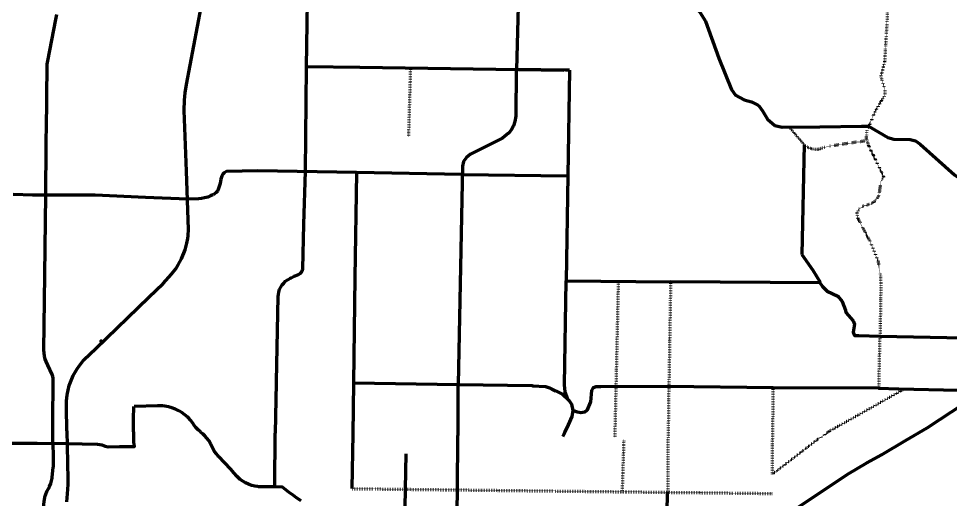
# Model space of a CAD drawing. Header units: feet. Extents: x -383819 to -15998, y -152022 to 104900.
# Drawn here: x -312136 to -265172, y -45353 to -21132 of the extents above; entities that cross this region are included whole.
import ezdxf

# ---------------------------------------------------------------- set-up
doc = ezdxf.new("R2010")
doc.units = ezdxf.units.FT
doc.header["$PDMODE"] = 32
doc.header["$PDSIZE"] = 0.5
doc.linetypes.add('DOTTED', pattern=[1.5, 0.3, -1.2])
for name, color, linetype, lineweight in [('42', 7, 'DOTTED', 200), ('57', 7, 'Continuous', 200), ('58', 7, 'Continuous', 200), ('59', 7, 'Continuous', 200), ('60', 7, 'Continuous', 200)]:
    doc.layers.add(name, color=color, linetype=linetype, lineweight=lineweight)

msp = doc.modelspace()

# ---------------------------------------------------------------- linework, layer by layer
at = {"layer": '42'}
for p, q in [((-292470.65, -27091.93), (-292371.8, -23628.96)), ((-281912.6, -34366.45), (-282088.31, -42224.84)), ((-279273.38, -34406.07), (-279361.27, -39689.05)), ((-268732.18, -37122.93), (-268789.57, -39757.24)), ((-279368.44, -39696.23), (-279397.13, -42251.58)), ((-274124.73, -42344.89), (-274096.04, -39760.83)), ((-279405.31, -42261.31), (-279405.31, -45036.98)), ((-281634.39, -42336.27), (-281718.49, -44994.41)), ((-271863.25, -42336.01), (-274160.08, -44098)), ((-274145.36, -44080.32), (-274137.96, -42317.62)), ((-295330.69, -44814.4), (-274153.03, -45058.01))]:
    msp.add_line(p, q, dxfattribs=at)
for points in [[(-268316.13, -19174.46), (-268366.34, -21236.32), (-268488.29, -23303.58), (-268638.93, -23892.17), (-268681.97, -24032.14), (-268646.1, -24164.93), (-268481.12, -24670.98), (-268481.12, -25008.34), (-268653.28, -25259.57), (-269011.94, -25891.23), (-269327.85, -26675.03)], [(-269390.98, -27285.48), (-271270.9, -27560.3), (-271454.8, -27603.91), (-271795.38, -27717.41), (-271872.61, -27729.62), (-271971.32, -27729.62), (-272051.24, -27720.21), (-272267.48, -27654.37), (-272385, -27602.63), (-272521.32, -27499.16), (-273291.91, -26602.27)], [(-269377.78, -26759.76), (-269424.05, -27135.65), (-269298.87, -27529.59), (-268516.98, -29130.28), (-268524.16, -29105.16)], [(-268516.98, -29083.62), (-268674.8, -29327.67), (-268782.39, -30038.29), (-268925.86, -30311.05), (-269169.75, -30468.97), (-269578.63, -30590.99), (-269801.01, -30741.73), (-269894.26, -30921.18), (-269836.87, -31201.12), (-269205.62, -32399.84), (-268811.09, -33361.68), (-268703.49, -34036.41), (-268674.8, -34517.33), (-268689.14, -35288.96), (-268717.84, -37130.11)], [(-267484.93, -39793.42), (-271241.05, -41907.04), (-271857.96, -42337.71)]]:
    msp.add_lwpolyline(points, dxfattribs=at)
msp.add_point((-307976.28, -37381.07), dxfattribs=at)
at = {"layer": '57'}
for points in [[(-309699.76, -41899.08), (-309723.43, -40711.8), (-309715.54, -40393.26), (-309689.23, -40085.25), (-309587.06, -39619.51), (-309381.43, -39113.84), (-309184.11, -38776.88), (-309076.25, -38611.03), (-308847.36, -38329.35), (-308250.16, -37748.86), (-305570.01, -35172.91), (-304857.05, -34472.65), (-304426.25, -34010.64), (-304213.15, -33731.59), (-304089.5, -33542.05), (-303926.39, -33236.67), (-303750.12, -32786.51), (-303653.44, -32449.53), (-303603.45, -32209.97), (-303592.93, -32057.28), (-303566.62, -31749.28), (-303677.12, -28813.98), (-303787.61, -25752.32), (-303774.46, -25238.97), (-303742.89, -24875.68), (-303674.49, -24451.85), (-303127.27, -21521.81), (-302747.12, -19567.8)], [(-267441.22, -42384.69), (-266339.38, -41746.09), (-264471.18, -40522.11)], [(-309700.95, -41898.03), (-309684.84, -42676.91), (-309648.43, -44353.12), (-309656.51, -44597.04), (-309692.87, -45082.18), (-309728.57, -45478.4)], [(-274179.15, -46643.24), (-270373.52, -44095.25), (-269375.56, -43512.75), (-268649.65, -43104.43), (-267439.91, -42395.25)]]:
    msp.add_lwpolyline(points, dxfattribs=at)
at = {"layer": '58'}
for p, q in [((-310410.81, -42494.93), (-310407.71, -41891.69)), ((-299224.44, -44694.88), (-299201.22, -42023.53))]:
    msp.add_line(p, q, dxfattribs=at)
for points in [[(-299184.38, -42023.72), (-299133.16, -39488.22), (-299131.83, -39415.31), (-299053.43, -35125.66), (-299045.41, -35026.5), (-299020.99, -34900.21), (-298981.1, -34777.92), (-298926.35, -34661.52), (-298857.59, -34552.82), (-298775.88, -34453.48), (-298682.47, -34365.04), (-298578.82, -34288.87), (-298439.73, -34207.64), (-298419.82, -34196.01), (-298399.73, -34186.45), (-298245.09, -34112.88), (-298068.24, -34045.85), (-298061.86, -34043.63), (-297991.52, -34009.86), (-297929.52, -33962.49), (-297878.46, -33903.5), (-297840.46, -33835.35), (-297823.4, -33780.9), (-297817.13, -33760.89), (-297816.59, -33740.9), (-297755.28, -31485.86), (-297683.25, -28835.87), (-297682.92, -28823.8), (-297633.95, -23574.74), (-297633.82, -23567.27), (-297537.57, -18070.62)], [(-310740.54, -27056.19), (-310737.78, -26780.4), (-310699.28, -23467.89), (-310694.8, -23428.64), (-310665.08, -23254.61), (-310268.96, -21181.72), (-310213.89, -20917.32)], [(-310745.57, -27761.8), (-310746.03, -27490.22), (-310741.18, -27072.99), (-310740.95, -27052.75)], [(-310407.71, -41891.69), (-310404.87, -41340.03), (-310395.25, -39468.77), (-310391.39, -39375.77), (-310390.2, -39347.15), (-310390.26, -39335.77), (-310390.71, -39254.27), (-310406.61, -39155.65), (-310438.04, -39060.82), (-310438.5, -39059.68), (-310656.09, -38590.15), (-310747.82, -38408.31), (-310792.94, -38286.18), (-310831.89, -38138.11), (-310855.19, -37986.78), (-310862.58, -37833.85), (-310850.36, -36581.87), (-310834.94, -35351.5), (-310768.14, -30023.34), (-310765.05, -29776.98), (-310748.84, -27782.31), (-310748.68, -27762.14)], [(-303624.02, -30224.61), (-305746.96, -30150.98), (-308272, -30033.53), (-309845.74, -30021.79), (-311419.48, -30021.79), (-312403.65, -29994.83)], [(-312549.51, -42515.25), (-311208.1, -42520.64), (-309699.69, -42542.2), (-308164.34, -42569.15), (-308051.21, -42585.33), (-307938.08, -42612.28), (-307781.85, -42676.96), (-307614.85, -42698.53), (-307033.03, -42693.14), (-306297.68, -42693.14), (-306319.23, -42612.28), (-306335.39, -42472.12), (-306330.01, -41943.85)], [(-301420.72, -43854.5), (-301774.41, -43479.58), (-302035.17, -43208.53), (-302055.07, -43189.78), (-302074.27, -43169.69), (-302170.27, -43058.44), (-302256.64, -42933.91), (-302445.48, -42592.33), (-302453.26, -42578.25), (-302556.87, -42386.46), (-302642.74, -42265.47), (-302742.95, -42151.55), (-302854.59, -42048.81), (-302948.04, -41979.45)], [(-310411.03, -42570.35), (-310402.46, -43138.17), (-310398.34, -43410.47)], [(-310398.34, -43410.47), (-310398.05, -43432.26), (-310394.13, -43725.2)], [(-310918.42, -46196.6), (-310847.19, -45440.3), (-310839.81, -45385.56), (-310808.47, -45234.37), (-310761.66, -45087.22), (-310708.62, -44965.72), (-310699.92, -44945.77), (-310689.45, -44925.72), (-310598.26, -44751.06), (-310587.89, -44731.18), (-310578.16, -44711.06), (-310574.53, -44703.54), (-310517.13, -44562.61), (-310474.84, -44416.44), (-310451.69, -44286.64), (-310448.12, -44266.62), (-310446.13, -44246.64), (-310394.13, -43725.2)], [(-299215.05, -44726.43), (-300067.95, -44714.55), (-300084.29, -44713.58), (-300230.65, -44692.53), (-300373.88, -44655.79), (-300512.31, -44603.81), (-300557.85, -44582.83), (-300701.13, -44518.41), (-300837.11, -44439.77), (-300964.39, -44347.7), (-301081.66, -44243.18), (-301138.26, -44184.27), (-301381.57, -43899.21), (-301428.02, -43847.51)], [(-297892.27, -45427.56), (-298134.84, -45270.7), (-298305.54, -45148.36), (-298492.4, -45010.61), (-298835.87, -44744.61), (-298843.97, -44738.34), (-298875.87, -44731.16), (-299215.05, -44726.43)]]:
    msp.add_lwpolyline(points, dxfattribs=at)
at = {"layer": '59'}
for p, q in [((-286902.64, -18337.38), (-287044.28, -23704.72)), ((-284660.6, -23741.42), (-294936.37, -23588.9)), ((-284373.24, -23733.72), (-284545.79, -34336.09)), ((-272544.01, -27472.75), (-272651.52, -33020.27)), ((-289776.4, -28986.44), (-284480.64, -29048.59)), ((-284545.79, -34343.27), (-279280.56, -34391.72)), ((-279273.38, -34384.54), (-271750.36, -34420.43)), ((-295259.59, -39480.22), (-295295.59, -42069.47)), ((-289992.14, -39574.2), (-289999.32, -42136.73)), ((-274103.21, -39732.12), (-279431.03, -39671.21)), ((-268803.91, -39757.24), (-274110.38, -39732.12)), ((-267763.78, -39793.13), (-268789.57, -39764.42)), ((-267770.78, -39788.16), (-264765.31, -39843.37)), ((-295287.32, -42050.6), (-295340.06, -44805.03)), ((-292615.31, -43052.99), (-292727.67, -48259.92))]:
    msp.add_line(p, q, dxfattribs=at)
for points in [[(-283885.84, -19388), (-282365.1, -20048.37), (-282020.78, -20141.69), (-281626.25, -20235), (-279764.8, -20384.79), (-278621.23, -20393.09), (-278228.52, -20499.46), (-278025.55, -20573.74), (-277912.04, -20668.36), (-277804.85, -20813.43), (-277517.71, -21263.24)], [(-277517.71, -21263.24), (-276836.25, -23122.33), (-276212.17, -24697.89), (-275996.97, -24985.01), (-275557.46, -25227.29), (-275193.55, -25322.37), (-274885.1, -25480.29), (-274815.16, -25546.69), (-274634.04, -25774.59), (-274397.32, -26190.91), (-274017.13, -26513.91), (-273644.12, -26600.05), (-271759.32, -26587.49), (-269643.19, -26551.6), (-269298.87, -26544.42)], [(-294945.49, -23599.39), (-297610.8, -23567.55), (-297633.82, -23567.27)], [(-287051.08, -23714.51), (-287073.63, -26046.2), (-287121.28, -26321.91), (-287197.93, -26527.14), (-287295.3, -26717.86), (-287432.03, -26902.36), (-287438.25, -26900.29), (-287746.89, -27156.34), (-289368.06, -27956.68), (-289554.57, -28125.37), (-289712.38, -28333.53), (-289769.77, -28563.22), (-289977.8, -39574.2)], [(-284373.24, -23733.72), (-284569.28, -23730.64), (-287044.18, -23691.78)], [(-269298.87, -26551.6), (-268323.3, -27118.66), (-268022.02, -27199.41), (-267193.5, -27220.94), (-266928.08, -27292.72), (-266698.54, -27457.82), (-264955.42, -29008.25), (-262507.52, -30691.48), (-262464.48, -30705.84), (-261302.4, -32579.28), (-261164.63, -32755.55)], [(-289775.1, -28984.72), (-295105.08, -28878.99), (-300077.71, -28807.48), (-301650.11, -28837.53), (-301768.2, -28908.01), (-301836.57, -28972.28), (-301900.79, -29067.64), (-301942.22, -29221.04), (-301977.44, -29442.85), (-302058.24, -29686.44), (-302116.24, -29821.19), (-302186.68, -29899.96), (-302333.77, -30005.69)], [(-295105.63, -28879.05), (-295106.07, -28904.8), (-295195.66, -34173.46), (-295259.48, -39480.22)], [(-302342.06, -30003.62), (-302457.17, -30062.09), (-302605.92, -30120.54), (-302759.77, -30163.83), (-302917.18, -30191.53), (-303071.19, -30202.97), (-303624.02, -30224.61)], [(-272651.52, -33020.27), (-272108.62, -33797.78), (-271740.75, -34418.04)], [(-284552.96, -34343.27), (-284639.04, -39590.35), (-284610.35, -39927.71), (-284495.58, -40243.54)], [(-271764.71, -34413.25), (-271621.24, -34635.77), (-271377.35, -34858.29), (-270846.52, -35109.51), (-270624.15, -35389.45), (-270452.51, -35817.76), (-270444.82, -35942.16), (-270064.63, -36351.3), (-270000.07, -36523.57), (-270064.63, -36925.54), (-270007.24, -37097.81), (-269786.66, -37104.98), (-268725.01, -37133.7)], [(-295259.48, -39480.22), (-295251.5, -39480.36), (-289974.59, -39571.86)], [(-289974.59, -39571.86), (-289962.89, -39572.06), (-286247.11, -39624.5), (-286230.54, -39641.09)], [(-286231.52, -39640.6), (-285578.75, -39662.13), (-285377.89, -39733.91), (-284717.95, -40056.92), (-284395.15, -40351.21), (-284273.2, -40552.2), (-284194.3, -40868.03), (-284244.51, -41176.68), (-284438.19, -41605.56), (-284610.35, -41944.72), (-284660.56, -42093.66), (-284703.6, -42194.15)], [(-285078.59, -39903.75), (-285239.67, -39818.3), (-285326.39, -39764.4)], [(-279431.03, -39671.21), (-282795.5, -39676.49), (-283039.39, -39683.66), (-283197.2, -39748.27), (-283268.94, -39870.29), (-283304.8, -40437.35), (-283491.31, -40875.2), (-283598.91, -40968.52), (-283792.59, -40997.23), (-283964.75, -40968.52), (-284208.64, -40875.2)], [(-306338.37, -41948.3), (-306343.75, -41316.64), (-306325.81, -40675.12)], [(-302948.04, -41979.45), (-302976.43, -41958.38), (-303089.04, -41855.85), (-303208.45, -41726.97), (-303315.63, -41587.76), (-303360.19, -41517.19), (-303467.38, -41369.24), (-303569.74, -41251.24), (-303587.09, -41231.24), (-303607.09, -41212.55), (-303611.07, -41208.83), (-303753.55, -41088.53), (-303905.82, -40980.88), (-304066.75, -40886.67), (-304235.16, -40806.59), (-304409.81, -40741.24), (-304589.42, -40691.1), (-304772.67, -40656.53), (-304887.2, -40648.24), (-304986.34, -40646.83), (-305079.83, -40645.5), (-305098.29, -40645.23), (-305119.83, -40645.06), (-305129.15, -40644.98), (-306303.37, -40671.98), (-306313.37, -40673.22)], [(-290012.28, -42144.18), (-290038.17, -44870.37), (-290108.84, -50097.39)], [(-279519.36, -50268.43), (-279515.65, -50246.97), (-279428.67, -44994.88)]]:
    msp.add_lwpolyline(points, dxfattribs=at)
at = {"layer": '60'}
msp.add_lwpolyline([(-268703.49, -37126.52), (-263664.22, -37230.6), (-261668.24, -37246.75), (-261309.77, -37238.22)], dxfattribs=at)

doc.saveas('drawing.dxf')
